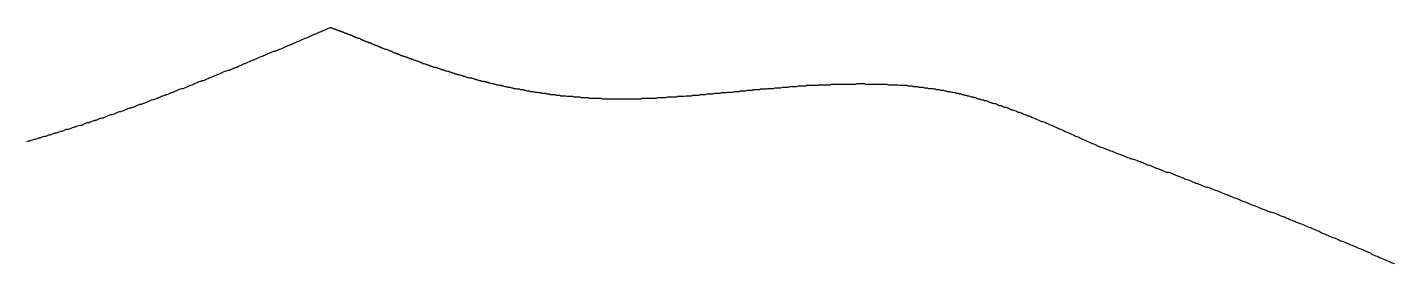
# Model space of a CAD drawing. Header units: millimetres. Extents: x 111 to 2999, y 81 to 1941.
# Drawn here: x 972.8 to 995.18, y 802.64 to 806.51 of the extents above; entities that cross this region are included whole.
import ezdxf

# ---------------------------------------------------------------- set-up
doc = ezdxf.new("R2010")
doc.units = ezdxf.units.MM
doc.layers.add('DRAW', color=7, linetype='Continuous')

msp = doc.modelspace()

# ---------------------------------------------------------------- linework, layer by layer
at = {"layer": 'DRAW'}
for points in [[(972.79, 804.643, 0), (972.82, 804.653, 0), (972.84, 804.653, 0), (972.86, 804.663, 0), (972.89, 804.673, 0), (972.91, 804.683, 0), (972.94, 804.683, 0), (972.96, 804.693, 0), (972.99, 804.703, 0), (973.01, 804.703, 0), (973.03, 804.713, 0), (973.06, 804.723, 0), (973.08, 804.733, 0), (973.11, 804.733, 0), (973.13, 804.743, 0), (973.15, 804.753, 0), (973.18, 804.753, 0), (973.2, 804.763, 0), (973.23, 804.773, 0), (973.25, 804.783, 0), (973.28, 804.783, 0), (973.3, 804.793, 0), (973.32, 804.803, 0), (973.35, 804.813, 0), (973.37, 804.813, 0), (973.4, 804.823, 0), (973.42, 804.833, 0), (973.44, 804.843, 0), (973.47, 804.843, 0), (973.49, 804.853, 0), (973.52, 804.863, 0), (973.54, 804.873, 0), (973.57, 804.883, 0), (973.59, 804.883, 0), (973.61, 804.893, 0), (973.64, 804.903, 0), (973.66, 804.913, 0), (973.69, 804.913, 0), (973.71, 804.923, 0), (973.73, 804.933, 0), (973.76, 804.943, 0), (973.78, 804.953, 0), (973.81, 804.953, 0), (973.83, 804.963, 0), (973.85, 804.973, 0), (973.88, 804.983, 0), (973.9, 804.993, 0), (973.93, 804.993, 0), (973.95, 805.003, 0), (973.97, 805.013, 0), (974, 805.023, 0), (974.02, 805.033, 0), (974.05, 805.033, 0), (974.07, 805.043, 0), (974.09, 805.053, 0), (974.12, 805.063, 0), (974.14, 805.073, 0), (974.17, 805.083, 0), (974.19, 805.083, 0), (974.21, 805.093, 0), (974.24, 805.103, 0), (974.26, 805.113, 0), (974.28, 805.123, 0), (974.31, 805.133, 0), (974.33, 805.133, 0), (974.36, 805.143, 0), (974.38, 805.153, 0), (974.4, 805.163, 0), (974.43, 805.173, 0), (974.45, 805.183, 0), (974.48, 805.193, 0), (974.5, 805.193, 0), (974.52, 805.203, 0), (974.55, 805.213, 0), (974.57, 805.223, 0), (974.59, 805.233, 0), (974.62, 805.243, 0), (974.64, 805.253, 0), (974.67, 805.253, 0), (974.69, 805.263, 0), (974.71, 805.273, 0), (974.74, 805.283, 0), (974.76, 805.293, 0), (974.79, 805.303, 0), (974.81, 805.313, 0), (974.83, 805.323, 0), (974.86, 805.333, 0), (974.88, 805.333, 0), (974.9, 805.343, 0), (974.93, 805.353, 0), (974.95, 805.363, 0), (974.98, 805.373, 0), (975, 805.383, 0), (975.02, 805.393, 0), (975.05, 805.403, 0), (975.07, 805.413, 0), (975.09, 805.413, 0), (975.12, 805.423, 0), (975.14, 805.433, 0), (975.16, 805.443, 0), (975.19, 805.453, 0), (975.21, 805.463, 0), (975.24, 805.473, 0), (975.26, 805.483, 0), (975.28, 805.493, 0), (975.31, 805.503, 0), (975.33, 805.513, 0), (975.35, 805.513, 0), (975.38, 805.523, 0), (975.4, 805.533, 0), (975.43, 805.543, 0), (975.45, 805.553, 0), (975.47, 805.563, 0), (975.5, 805.573, 0), (975.52, 805.583, 0), (975.54, 805.593, 0), (975.57, 805.603, 0), (975.59, 805.613, 0), (975.61, 805.623, 0), (975.64, 805.633, 0), (975.66, 805.643, 0), (975.69, 805.643, 0), (975.71, 805.653, 0), (975.73, 805.663, 0), (975.76, 805.673, 0), (975.78, 805.683, 0), (975.8, 805.693, 0), (975.83, 805.703, 0), (975.85, 805.713, 0), (975.87, 805.723, 0), (975.9, 805.733, 0), (975.92, 805.743, 0), (975.94, 805.753, 0), (975.97, 805.763, 0), (975.99, 805.773, 0), (976.01, 805.783, 0), (976.04, 805.793, 0), (976.06, 805.803, 0), (976.09, 805.813, 0), (976.11, 805.813, 0), (976.13, 805.823, 0), (976.16, 805.833, 0), (976.18, 805.843, 0), (976.2, 805.853, 0), (976.23, 805.863, 0), (976.25, 805.873, 0), (976.27, 805.883, 0), (976.3, 805.893, 0), (976.32, 805.903, 0), (976.34, 805.913, 0), (976.37, 805.923, 0), (976.39, 805.933, 0), (976.41, 805.943, 0), (976.44, 805.953, 0), (976.46, 805.963, 0), (976.48, 805.973, 0), (976.51, 805.983, 0), (976.53, 805.993, 0), (976.56, 806.003, 0), (976.58, 806.013, 0), (976.6, 806.023, 0), (976.63, 806.033, 0), (976.65, 806.043, 0), (976.67, 806.053, 0), (976.7, 806.063, 0), (976.72, 806.073, 0), (976.74, 806.083, 0), (976.77, 806.093, 0), (976.79, 806.103, 0), (976.81, 806.113, 0), (976.84, 806.123, 0), (976.86, 806.123, 0), (976.88, 806.133, 0), (976.91, 806.143, 0), (976.93, 806.153, 0), (976.95, 806.163, 0), (976.98, 806.173, 0), (977, 806.183, 0), (977.02, 806.193, 0), (977.05, 806.203, 0), (977.07, 806.213, 0), (977.09, 806.223, 0), (977.12, 806.233, 0), (977.14, 806.243, 0), (977.16, 806.253, 0), (977.19, 806.263, 0), (977.21, 806.273, 0), (977.23, 806.283, 0), (977.26, 806.293, 0), (977.28, 806.303, 0), (977.3, 806.313, 0), (977.33, 806.323, 0), (977.35, 806.333, 0), (977.37, 806.343, 0), (977.4, 806.353, 0), (977.42, 806.363, 0), (977.44, 806.373, 0), (977.47, 806.383, 0), (977.49, 806.393, 0), (977.51, 806.403, 0), (977.54, 806.413, 0), (977.56, 806.423, 0), (977.58, 806.433, 0), (977.61, 806.443, 0), (977.63, 806.453, 0), (977.65, 806.463, 0), (977.68, 806.473, 0), (977.7, 806.483, 0), (977.72, 806.493, 0), (977.75, 806.503, 0), (977.77, 806.513, 0), (977.77, 806.503, 0), (977.78, 806.503, 0), (977.79, 806.503, 0), (977.79, 806.503, 0), (977.8, 806.493, 0), (977.81, 806.493, 0), (977.82, 806.493, 0), (977.82, 806.493, 0), (977.83, 806.483, 0), (977.84, 806.483, 0), (977.85, 806.483, 0), (977.86, 806.473, 0), (977.86, 806.473, 0), (977.87, 806.473, 0), (977.88, 806.473, 0), (977.89, 806.463, 0), (977.9, 806.463, 0), (977.9, 806.463, 0), (977.91, 806.453, 0), (977.92, 806.453, 0), (977.93, 806.453, 0), (977.94, 806.443, 0), (977.95, 806.443, 0), (977.96, 806.443, 0), (977.97, 806.433, 0), (977.97, 806.433, 0), (977.98, 806.433, 0), (977.99, 806.423, 0), (978, 806.423, 0), (978.01, 806.423, 0), (978.02, 806.413, 0), (978.03, 806.413, 0), (978.04, 806.413, 0), (978.05, 806.403, 0), (978.06, 806.403, 0), (978.07, 806.393, 0), (978.08, 806.393, 0), (978.09, 806.393, 0), (978.09, 806.383, 0), (978.1, 806.383, 0), (978.11, 806.383, 0), (978.12, 806.373, 0), (978.13, 806.373, 0), (978.14, 806.363, 0), (978.15, 806.363, 0), (978.16, 806.363, 0), (978.17, 806.353, 0), (978.18, 806.353, 0), (978.19, 806.343, 0), (978.21, 806.343, 0), (978.22, 806.333, 0), (978.23, 806.333, 0), (978.24, 806.333, 0), (978.25, 806.323, 0), (978.26, 806.323, 0), (978.27, 806.313, 0), (978.28, 806.313, 0), (978.29, 806.303, 0), (978.3, 806.303, 0), (978.31, 806.303, 0), (978.32, 806.293, 0), (978.33, 806.293, 0), (978.34, 806.283, 0), (978.36, 806.283, 0), (978.37, 806.273, 0), (978.38, 806.273, 0), (978.39, 806.263, 0), (978.4, 806.263, 0), (978.41, 806.263, 0), (978.42, 806.253, 0), (978.43, 806.253, 0), (978.45, 806.243, 0), (978.46, 806.243, 0), (978.47, 806.233, 0), (978.48, 806.233, 0), (978.49, 806.223, 0), (978.5, 806.223, 0), (978.52, 806.213, 0), (978.53, 806.213, 0), (978.54, 806.203, 0), (978.55, 806.203, 0), (978.56, 806.193, 0), (978.58, 806.193, 0), (978.59, 806.183, 0), (978.6, 806.183, 0), (978.61, 806.173, 0), (978.63, 806.173, 0), (978.64, 806.163, 0), (978.65, 806.163, 0), (978.66, 806.153, 0), (978.68, 806.153, 0), (978.69, 806.153, 0), (978.7, 806.143, 0), (978.71, 806.143, 0), (978.73, 806.133, 0), (978.74, 806.133, 0), (978.75, 806.123, 0), (978.77, 806.123, 0), (978.78, 806.113, 0), (978.79, 806.103, 0), (978.8, 806.103, 0), (978.82, 806.093, 0), (978.83, 806.093, 0), (978.84, 806.083, 0), (978.86, 806.083, 0), (978.87, 806.073, 0), (978.88, 806.073, 0), (978.9, 806.063, 0), (978.91, 806.063, 0), (978.92, 806.053, 0), (978.94, 806.053, 0), (978.95, 806.043, 0), (978.97, 806.043, 0), (978.98, 806.033, 0), (978.99, 806.033, 0), (979.01, 806.023, 0), (979.02, 806.023, 0), (979.03, 806.013, 0), (979.05, 806.013, 0), (979.06, 806.003, 0), (979.08, 806.003, 0), (979.09, 805.993, 0), (979.11, 805.993, 0), (979.12, 805.983, 0), (979.13, 805.983, 0), (979.15, 805.973, 0), (979.16, 805.973, 0), (979.18, 805.963, 0), (979.19, 805.963, 0), (979.21, 805.953, 0), (979.22, 805.953, 0), (979.23, 805.943, 0), (979.25, 805.943, 0), (979.26, 805.933, 0), (979.28, 805.923, 0), (979.29, 805.923, 0), (979.31, 805.913, 0), (979.32, 805.913, 0), (979.34, 805.903, 0), (979.35, 805.903, 0), (979.37, 805.893, 0), (979.38, 805.893, 0), (979.4, 805.883, 0), (979.41, 805.883, 0), (979.43, 805.873, 0), (979.44, 805.873, 0), (979.46, 805.863, 0), (979.48, 805.863, 0), (979.49, 805.853, 0), (979.51, 805.853, 0), (979.52, 805.843, 0), (979.54, 805.843, 0), (979.55, 805.833, 0), (979.57, 805.833, 0), (979.58, 805.823, 0), (979.6, 805.823, 0), (979.62, 805.813, 0), (979.63, 805.813, 0), (979.65, 805.803, 0), (979.66, 805.803, 0), (979.68, 805.793, 0), (979.7, 805.793, 0), (979.71, 805.783, 0), (979.73, 805.783, 0), (979.74, 805.773, 0), (979.76, 805.773, 0), (979.78, 805.763, 0), (979.79, 805.763, 0), (979.81, 805.753, 0), (979.83, 805.753, 0), (979.84, 805.743, 0), (979.86, 805.743, 0), (979.88, 805.733, 0), (979.89, 805.733, 0), (979.91, 805.723, 0), (979.93, 805.723, 0), (979.94, 805.713, 0), (979.96, 805.713, 0), (979.98, 805.703, 0), (979.99, 805.703, 0), (980.01, 805.693, 0), (980.03, 805.693, 0), (980.05, 805.683, 0), (980.06, 805.683, 0), (980.08, 805.683, 0), (980.1, 805.673, 0), (980.11, 805.673, 0), (980.13, 805.663, 0), (980.15, 805.663, 0), (980.17, 805.653, 0), (980.18, 805.653, 0), (980.2, 805.643, 0), (980.22, 805.643, 0), (980.24, 805.633, 0), (980.25, 805.633, 0), (980.27, 805.633, 0), (980.29, 805.623, 0), (980.31, 805.623, 0), (980.32, 805.613, 0), (980.34, 805.613, 0), (980.36, 805.603, 0), (980.38, 805.603, 0), (980.4, 805.593, 0), (980.41, 805.593, 0), (980.43, 805.593, 0), (980.45, 805.583, 0), (980.47, 805.583, 0), (980.49, 805.573, 0), (980.51, 805.573, 0), (980.52, 805.573, 0), (980.54, 805.563, 0), (980.56, 805.563, 0), (980.58, 805.553, 0), (980.6, 805.553, 0), (980.62, 805.543, 0), (980.63, 805.543, 0), (980.65, 805.543, 0), (980.67, 805.533, 0), (980.69, 805.533, 0), (980.71, 805.533, 0), (980.73, 805.523, 0), (980.75, 805.523, 0), (980.77, 805.513, 0), (980.78, 805.513, 0), (980.8, 805.513, 0), (980.82, 805.503, 0), (980.84, 805.503, 0), (980.86, 805.503, 0), (980.88, 805.493, 0), (980.9, 805.493, 0), (980.92, 805.493, 0), (980.94, 805.483, 0), (980.96, 805.483, 0), (980.98, 805.473, 0), (981, 805.473, 0), (981.02, 805.473, 0), (981.04, 805.463, 0), (981.05, 805.463, 0), (981.07, 805.463, 0), (981.09, 805.463, 0), (981.11, 805.453, 0), (981.13, 805.453, 0), (981.15, 805.453, 0), (981.17, 805.443, 0), (981.19, 805.443, 0), (981.21, 805.443, 0), (981.23, 805.433, 0), (981.25, 805.433, 0), (981.27, 805.433, 0), (981.29, 805.433, 0), (981.31, 805.423, 0), (981.33, 805.423, 0), (981.35, 805.423, 0), (981.37, 805.413, 0), (981.39, 805.413, 0), (981.41, 805.413, 0), (981.44, 805.413, 0), (981.46, 805.403, 0), (981.48, 805.403, 0), (981.5, 805.403, 0), (981.52, 805.403, 0), (981.54, 805.393, 0), (981.56, 805.393, 0), (981.58, 805.393, 0), (981.6, 805.393, 0), (981.62, 805.393, 0), (981.64, 805.383, 0), (981.66, 805.383, 0), (981.68, 805.383, 0), (981.7, 805.383, 0), (981.73, 805.383, 0), (981.75, 805.373, 0), (981.77, 805.373, 0), (981.79, 805.373, 0), (981.81, 805.373, 0), (981.83, 805.373, 0), (981.85, 805.373, 0), (981.87, 805.363, 0), (981.9, 805.363, 0), (981.92, 805.363, 0), (981.94, 805.363, 0), (981.96, 805.363, 0), (981.98, 805.363, 0), (982, 805.353, 0), (982.02, 805.353, 0), (982.05, 805.353, 0), (982.07, 805.353, 0), (982.09, 805.353, 0), (982.11, 805.353, 0), (982.13, 805.353, 0), (982.15, 805.353, 0), (982.18, 805.353, 0), (982.2, 805.353, 0), (982.22, 805.343, 0), (982.24, 805.343, 0), (982.26, 805.343, 0), (982.29, 805.343, 0), (982.31, 805.343, 0), (982.33, 805.343, 0), (982.35, 805.343, 0), (982.38, 805.343, 0), (982.4, 805.343, 0), (982.42, 805.343, 0), (982.44, 805.343, 0), (982.47, 805.343, 0), (982.49, 805.343, 0), (982.51, 805.343, 0), (982.53, 805.343, 0), (982.55, 805.343, 0), (982.58, 805.343, 0), (982.6, 805.343, 0), (982.62, 805.343, 0), (982.65, 805.343, 0), (982.67, 805.343, 0), (982.69, 805.343, 0), (982.71, 805.343, 0), (982.74, 805.343, 0), (982.76, 805.343, 0), (982.78, 805.343, 0), (982.8, 805.343, 0), (982.83, 805.343, 0), (982.85, 805.343, 0), (982.87, 805.353, 0), (982.9, 805.353, 0), (982.92, 805.353, 0), (982.94, 805.353, 0), (982.96, 805.353, 0), (982.99, 805.353, 0), (983.01, 805.353, 0), (983.03, 805.353, 0), (983.06, 805.353, 0), (983.08, 805.353, 0), (983.1, 805.353, 0), (983.12, 805.363, 0), (983.15, 805.363, 0), (983.17, 805.363, 0), (983.19, 805.363, 0), (983.22, 805.363, 0), (983.24, 805.363, 0), (983.26, 805.363, 0), (983.29, 805.373, 0), (983.31, 805.373, 0), (983.33, 805.373, 0), (983.36, 805.373, 0), (983.38, 805.373, 0), (983.4, 805.373, 0), (983.43, 805.373, 0), (983.45, 805.383, 0), (983.47, 805.383, 0), (983.49, 805.383, 0), (983.52, 805.383, 0), (983.54, 805.383, 0), (983.56, 805.383, 0), (983.59, 805.393, 0), (983.61, 805.393, 0), (983.63, 805.393, 0), (983.66, 805.393, 0), (983.68, 805.393, 0), (983.7, 805.403, 0), (983.73, 805.403, 0), (983.75, 805.403, 0), (983.77, 805.403, 0), (983.8, 805.403, 0), (983.82, 805.413, 0), (983.84, 805.413, 0), (983.87, 805.413, 0), (983.89, 805.413, 0), (983.91, 805.413, 0), (983.94, 805.423, 0), (983.96, 805.423, 0), (983.99, 805.423, 0), (984.01, 805.423, 0), (984.03, 805.423, 0), (984.06, 805.433, 0), (984.08, 805.433, 0), (984.1, 805.433, 0), (984.13, 805.433, 0), (984.15, 805.433, 0), (984.17, 805.443, 0), (984.2, 805.443, 0), (984.22, 805.443, 0), (984.24, 805.443, 0), (984.27, 805.453, 0), (984.29, 805.453, 0), (984.31, 805.453, 0), (984.34, 805.453, 0), (984.36, 805.453, 0), (984.39, 805.463, 0), (984.41, 805.463, 0), (984.43, 805.463, 0), (984.46, 805.463, 0), (984.48, 805.473, 0), (984.5, 805.473, 0), (984.53, 805.473, 0), (984.55, 805.473, 0), (984.57, 805.473, 0), (984.6, 805.483, 0), (984.62, 805.483, 0), (984.65, 805.483, 0), (984.67, 805.483, 0), (984.69, 805.493, 0), (984.72, 805.493, 0), (984.74, 805.493, 0), (984.76, 805.493, 0), (984.79, 805.493, 0), (984.81, 805.503, 0), (984.84, 805.503, 0), (984.86, 805.503, 0), (984.88, 805.503, 0), (984.91, 805.503, 0), (984.93, 805.513, 0), (984.95, 805.513, 0), (984.98, 805.513, 0), (985, 805.513, 0), (985.02, 805.513, 0), (985.05, 805.523, 0), (985.07, 805.523, 0), (985.1, 805.523, 0), (985.12, 805.523, 0), (985.14, 805.523, 0), (985.17, 805.533, 0), (985.19, 805.533, 0), (985.21, 805.533, 0), (985.24, 805.533, 0), (985.26, 805.533, 0), (985.29, 805.543, 0), (985.31, 805.543, 0), (985.33, 805.543, 0), (985.36, 805.543, 0), (985.38, 805.543, 0), (985.4, 805.543, 0), (985.43, 805.553, 0), (985.45, 805.553, 0), (985.48, 805.553, 0), (985.5, 805.553, 0), (985.52, 805.553, 0), (985.55, 805.553, 0), (985.57, 805.563, 0), (985.59, 805.563, 0), (985.62, 805.563, 0), (985.64, 805.563, 0), (985.66, 805.563, 0), (985.69, 805.563, 0), (985.71, 805.563, 0), (985.74, 805.563, 0), (985.76, 805.573, 0), (985.78, 805.573, 0), (985.81, 805.573, 0), (985.83, 805.573, 0), (985.85, 805.573, 0), (985.88, 805.573, 0), (985.9, 805.573, 0), (985.92, 805.573, 0), (985.95, 805.573, 0), (985.97, 805.583, 0), (985.99, 805.583, 0), (986.02, 805.583, 0), (986.04, 805.583, 0), (986.07, 805.583, 0), (986.09, 805.583, 0), (986.11, 805.583, 0), (986.14, 805.583, 0), (986.16, 805.583, 0), (986.18, 805.583, 0), (986.21, 805.583, 0), (986.23, 805.583, 0), (986.25, 805.583, 0), (986.28, 805.583, 0), (986.3, 805.583, 0), (986.32, 805.583, 0), (986.35, 805.583, 0), (986.37, 805.583, 0), (986.39, 805.593, 0), (986.42, 805.593, 0), (986.44, 805.593, 0), (986.46, 805.593, 0), (986.49, 805.593, 0), (986.51, 805.593, 0), (986.53, 805.583, 0), (986.56, 805.583, 0), (986.58, 805.583, 0), (986.6, 805.583, 0), (986.63, 805.583, 0), (986.65, 805.583, 0), (986.67, 805.583, 0), (986.7, 805.583, 0), (986.72, 805.583, 0), (986.74, 805.583, 0), (986.76, 805.583, 0), (986.79, 805.583, 0), (986.81, 805.583, 0), (986.83, 805.583, 0), (986.86, 805.583, 0), (986.88, 805.583, 0), (986.9, 805.573, 0), (986.93, 805.573, 0), (986.95, 805.573, 0), (986.97, 805.573, 0), (986.99, 805.573, 0), (987.02, 805.573, 0), (987.04, 805.573, 0), (987.06, 805.573, 0), (987.09, 805.563, 0), (987.11, 805.563, 0), (987.13, 805.563, 0), (987.15, 805.563, 0), (987.18, 805.563, 0), (987.2, 805.563, 0), (987.22, 805.553, 0), (987.25, 805.553, 0), (987.27, 805.553, 0), (987.29, 805.553, 0), (987.31, 805.543, 0), (987.34, 805.543, 0), (987.36, 805.543, 0), (987.38, 805.543, 0), (987.4, 805.533, 0), (987.43, 805.533, 0), (987.45, 805.533, 0), (987.47, 805.533, 0), (987.49, 805.523, 0), (987.52, 805.523, 0), (987.54, 805.523, 0), (987.56, 805.513, 0), (987.58, 805.513, 0), (987.61, 805.513, 0), (987.63, 805.513, 0), (987.65, 805.503, 0), (987.67, 805.503, 0), (987.69, 805.493, 0), (987.72, 805.493, 0), (987.74, 805.493, 0), (987.76, 805.483, 0), (987.78, 805.483, 0), (987.8, 805.483, 0), (987.83, 805.473, 0), (987.85, 805.473, 0), (987.87, 805.463, 0), (987.89, 805.463, 0), (987.91, 805.463, 0), (987.94, 805.453, 0), (987.96, 805.453, 0), (987.98, 805.443, 0), (988, 805.443, 0), (988.02, 805.433, 0), (988.05, 805.433, 0), (988.07, 805.423, 0), (988.09, 805.423, 0), (988.11, 805.413, 0), (988.13, 805.413, 0), (988.15, 805.403, 0), (988.18, 805.403, 0), (988.2, 805.393, 0), (988.22, 805.393, 0), (988.24, 805.383, 0), (988.26, 805.373, 0), (988.29, 805.373, 0), (988.31, 805.363, 0), (988.33, 805.363, 0), (988.35, 805.353, 0), (988.37, 805.343, 0), (988.4, 805.343, 0), (988.42, 805.333, 0), (988.44, 805.323, 0), (988.46, 805.323, 0), (988.48, 805.313, 0), (988.5, 805.313, 0), (988.53, 805.303, 0), (988.55, 805.293, 0), (988.57, 805.283, 0), (988.59, 805.283, 0), (988.61, 805.273, 0), (988.64, 805.263, 0), (988.66, 805.263, 0), (988.68, 805.253, 0), (988.7, 805.243, 0), (988.72, 805.233, 0), (988.75, 805.233, 0), (988.77, 805.223, 0), (988.79, 805.213, 0), (988.81, 805.203, 0), (988.83, 805.203, 0), (988.86, 805.193, 0), (988.88, 805.183, 0), (988.9, 805.173, 0), (988.92, 805.163, 0), (988.94, 805.163, 0), (988.97, 805.153, 0), (988.99, 805.143, 0), (989.01, 805.133, 0), (989.03, 805.123, 0), (989.05, 805.123, 0), (989.08, 805.113, 0), (989.1, 805.103, 0), (989.12, 805.093, 0), (989.14, 805.083, 0), (989.17, 805.073, 0), (989.19, 805.063, 0), (989.21, 805.063, 0), (989.23, 805.053, 0), (989.25, 805.043, 0), (989.28, 805.033, 0), (989.3, 805.023, 0), (989.32, 805.013, 0), (989.34, 805.003, 0), (989.37, 804.993, 0), (989.39, 804.983, 0), (989.41, 804.973, 0), (989.43, 804.973, 0), (989.45, 804.963, 0), (989.48, 804.953, 0), (989.5, 804.943, 0), (989.52, 804.933, 0), (989.54, 804.923, 0), (989.57, 804.913, 0), (989.59, 804.903, 0), (989.61, 804.893, 0), (989.63, 804.883, 0), (989.66, 804.873, 0), (989.68, 804.863, 0), (989.7, 804.853, 0), (989.72, 804.843, 0), (989.75, 804.833, 0), (989.77, 804.823, 0), (989.79, 804.813, 0), (989.81, 804.803, 0), (989.84, 804.793, 0), (989.86, 804.783, 0), (989.88, 804.773, 0), (989.9, 804.763, 0), (989.93, 804.753, 0), (989.95, 804.743, 0), (989.97, 804.733, 0), (989.99, 804.723, 0), (990.02, 804.713, 0), (990.04, 804.703, 0), (990.06, 804.693, 0), (990.08, 804.683, 0), (990.11, 804.673, 0), (990.13, 804.663, 0), (990.15, 804.653, 0), (990.17, 804.643, 0), (990.2, 804.633, 0), (990.22, 804.623, 0), (990.24, 804.613, 0), (990.27, 804.603, 0), (990.29, 804.593, 0), (990.31, 804.583, 0), (990.33, 804.573, 0), (990.36, 804.563, 0), (990.37, 804.553, 0), (990.38, 804.553, 0), (990.39, 804.553, 0)], [(990.39, 804.553, 0), (990.41, 804.543, 0), (990.44, 804.533, 0), (990.46, 804.523, 0), (990.49, 804.513, 0), (990.52, 804.503, 0), (990.54, 804.493, 0), (990.57, 804.483, 0), (990.59, 804.473, 0), (990.62, 804.463, 0), (990.64, 804.453, 0), (990.67, 804.443, 0), (990.69, 804.433, 0), (990.72, 804.423, 0), (990.75, 804.413, 0), (990.77, 804.403, 0), (990.8, 804.393, 0), (990.82, 804.383, 0), (990.85, 804.373, 0), (990.87, 804.363, 0), (990.9, 804.353, 0), (990.92, 804.353, 0), (990.95, 804.343, 0), (990.98, 804.333, 0), (991, 804.323, 0), (991.03, 804.313, 0), (991.05, 804.303, 0), (991.08, 804.293, 0), (991.1, 804.283, 0), (991.13, 804.273, 0), (991.15, 804.263, 0), (991.18, 804.253, 0), (991.21, 804.243, 0), (991.23, 804.233, 0), (991.26, 804.223, 0), (991.28, 804.213, 0), (991.31, 804.203, 0), (991.33, 804.193, 0), (991.36, 804.183, 0), (991.38, 804.173, 0), (991.41, 804.163, 0), (991.43, 804.153, 0), (991.46, 804.143, 0), (991.49, 804.143, 0), (991.51, 804.133, 0), (991.54, 804.123, 0), (991.56, 804.113, 0), (991.59, 804.103, 0), (991.61, 804.093, 0), (991.64, 804.083, 0), (991.66, 804.073, 0), (991.69, 804.063, 0), (991.71, 804.053, 0), (991.74, 804.043, 0), (991.76, 804.033, 0), (991.79, 804.023, 0), (991.82, 804.013, 0), (991.84, 804.003, 0), (991.87, 803.993, 0), (991.89, 803.983, 0), (991.92, 803.973, 0), (991.94, 803.963, 0), (991.97, 803.953, 0), (991.99, 803.943, 0), (992.02, 803.933, 0), (992.04, 803.923, 0), (992.07, 803.913, 0), (992.09, 803.903, 0), (992.12, 803.893, 0), (992.14, 803.893, 0), (992.17, 803.883, 0), (992.19, 803.873, 0), (992.22, 803.863, 0), (992.24, 803.853, 0), (992.27, 803.843, 0), (992.3, 803.833, 0), (992.32, 803.823, 0), (992.35, 803.813, 0), (992.37, 803.803, 0), (992.4, 803.793, 0), (992.42, 803.783, 0), (992.45, 803.773, 0), (992.47, 803.763, 0), (992.5, 803.753, 0), (992.52, 803.743, 0), (992.55, 803.733, 0), (992.57, 803.723, 0), (992.6, 803.713, 0), (992.62, 803.703, 0), (992.65, 803.693, 0), (992.67, 803.683, 0), (992.7, 803.673, 0), (992.72, 803.663, 0), (992.75, 803.653, 0), (992.77, 803.643, 0), (992.8, 803.633, 0), (992.82, 803.623, 0), (992.85, 803.613, 0), (992.87, 803.603, 0), (992.9, 803.593, 0), (992.92, 803.583, 0), (992.95, 803.573, 0), (992.97, 803.563, 0), (993, 803.553, 0), (993.02, 803.543, 0), (993.05, 803.533, 0), (993.07, 803.523, 0), (993.1, 803.513, 0), (993.12, 803.503, 0), (993.15, 803.493, 0), (993.17, 803.493, 0), (993.2, 803.483, 0), (993.22, 803.473, 0), (993.25, 803.463, 0), (993.27, 803.453, 0), (993.3, 803.443, 0), (993.32, 803.433, 0), (993.35, 803.423, 0), (993.37, 803.413, 0), (993.4, 803.403, 0), (993.42, 803.393, 0), (993.45, 803.383, 0), (993.47, 803.373, 0), (993.49, 803.363, 0), (993.52, 803.353, 0), (993.54, 803.343, 0), (993.57, 803.333, 0), (993.59, 803.323, 0), (993.62, 803.313, 0), (993.64, 803.303, 0), (993.67, 803.293, 0), (993.69, 803.283, 0), (993.72, 803.273, 0), (993.74, 803.263, 0), (993.77, 803.253, 0), (993.79, 803.243, 0), (993.82, 803.233, 0), (993.84, 803.223, 0), (993.86, 803.213, 0), (993.89, 803.203, 0), (993.91, 803.193, 0), (993.94, 803.183, 0), (993.96, 803.173, 0), (993.99, 803.153, 0), (994.01, 803.143, 0), (994.04, 803.133, 0), (994.06, 803.123, 0), (994.08, 803.113, 0), (994.11, 803.103, 0), (994.13, 803.093, 0), (994.16, 803.083, 0), (994.18, 803.073, 0), (994.21, 803.063, 0), (994.23, 803.053, 0), (994.26, 803.043, 0), (994.28, 803.033, 0), (994.3, 803.023, 0), (994.33, 803.013, 0), (994.35, 803.003, 0), (994.38, 802.993, 0), (994.4, 802.983, 0), (994.43, 802.973, 0), (994.45, 802.963, 0), (994.47, 802.953, 0), (994.5, 802.943, 0), (994.52, 802.933, 0), (994.55, 802.923, 0), (994.57, 802.913, 0), (994.59, 802.903, 0), (994.62, 802.893, 0), (994.64, 802.883, 0), (994.67, 802.873, 0), (994.69, 802.863, 0), (994.71, 802.853, 0), (994.74, 802.843, 0), (994.76, 802.833, 0), (994.79, 802.823, 0), (994.81, 802.803, 0), (994.83, 802.793, 0), (994.86, 802.783, 0), (994.88, 802.773, 0), (994.91, 802.763, 0), (994.93, 802.753, 0), (994.95, 802.743, 0), (994.98, 802.733, 0), (995, 802.723, 0), (995.03, 802.713, 0), (995.05, 802.703, 0), (995.07, 802.693, 0), (995.1, 802.683, 0), (995.12, 802.673, 0), (995.14, 802.663, 0), (995.17, 802.653, 0), (995.19, 802.643, 0)]]:
    msp.add_polyline3d(points, dxfattribs=at)

doc.saveas('drawing.dxf')
